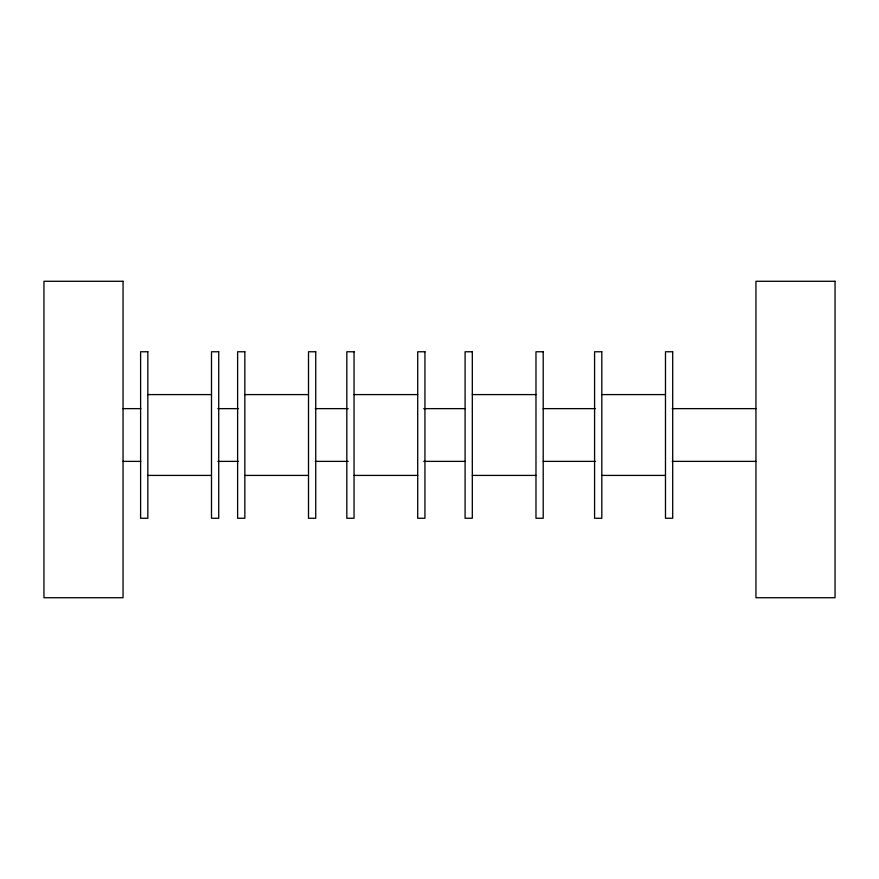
<?xml version="1.0" encoding="UTF-8"?>
<svg xmlns="http://www.w3.org/2000/svg" width="879" height="879" viewBox="0 0 879 879"><rect width="100%" height="100%" fill="white"/><g stroke="black" fill="none" stroke-linecap="round" stroke-linejoin="round"><path stroke-width="1.32" d="M147.837 394.594L211.498 394.594M244.845 394.594L308.507 394.594M354.05 394.594L417.712 394.594M472.309 394.594L535.981 394.594M601.807 394.594L665.48 394.594M123.06 408.636L140.904 408.636M217.783 408.636L238.374 408.636M315.253 408.636L348.205 408.636M423.711 408.636L464.892 408.636M543.145 408.636L595.314 408.636M672.193 408.636L755.94 408.636M123.06 461.376L140.904 461.376M217.783 461.376L238.374 461.376M315.253 461.376L348.205 461.376M423.711 461.376L464.892 461.376M543.145 461.376L595.314 461.376M672.193 461.376L755.94 461.376M147.837 475.418L211.498 475.418M244.845 475.418L308.507 475.418M354.05 475.418L417.712 475.418M472.309 475.418L535.981 475.418M601.807 475.418L665.48 475.418M123.06 281.28L43.95 281.28L43.95 597.72L123.06 597.72L123.06 281.28M835.05 281.28L755.94 281.28L755.94 597.72L835.05 597.72L835.05 281.28M147.837 351.765L140.607 351.765L140.607 518.258L147.837 518.258L147.837 351.765M218.728 351.765L211.498 351.765L211.498 518.258L218.728 518.258L218.728 351.765M244.845 351.765L237.616 351.765L237.616 518.258L244.845 518.258L244.845 351.765M315.737 351.765L308.507 351.765L308.507 518.258L315.737 518.258L315.737 351.765M354.05 351.765L346.82 351.765L346.82 518.258L354.05 518.258L354.05 351.765M424.942 351.765L417.712 351.765L417.712 518.258L424.942 518.258L424.942 351.765M472.309 351.765L465.09 351.765L465.09 518.258L472.309 518.258L472.309 351.765M543.211 351.765L535.981 351.765L535.981 518.258L543.211 518.258L543.211 351.765M601.807 351.765L594.578 351.765L594.578 518.258L601.807 518.258L601.807 351.765M672.699 351.765L665.48 351.765L665.48 518.258L672.699 518.258L672.699 351.765"/></g></svg>
